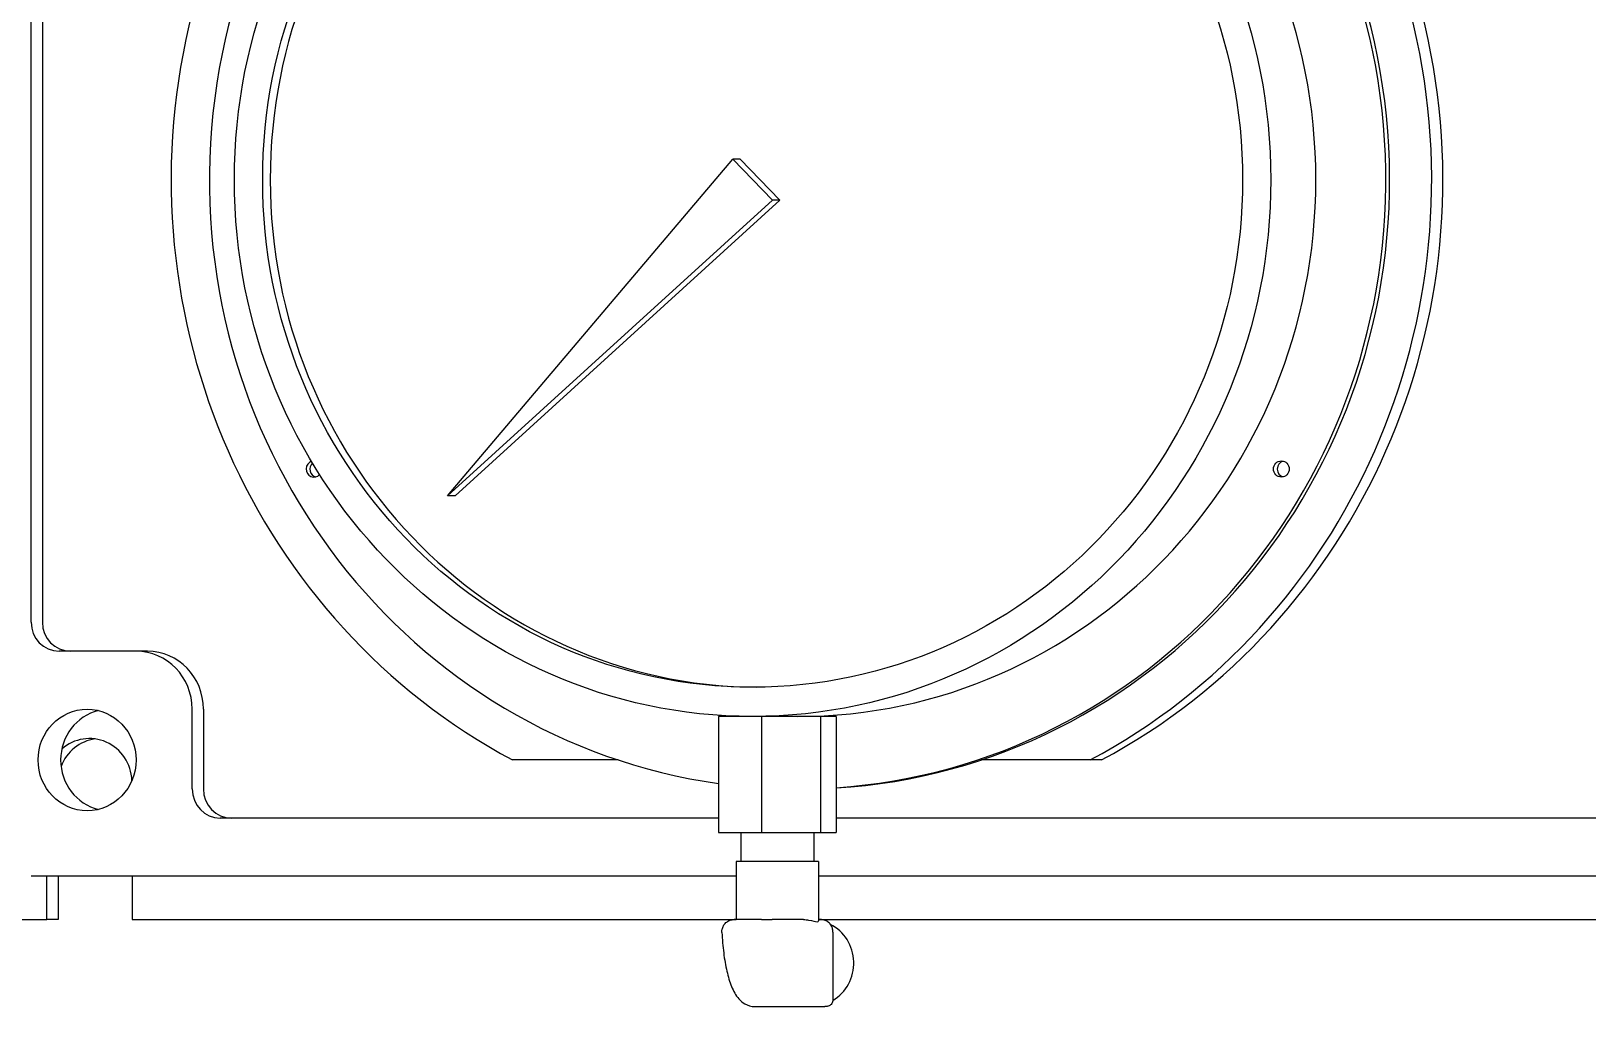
# Model space of a CAD drawing. Header units: inches. Extents: x 17 to 469, y 7 to 301.
# Drawn here: x 350.74 to 357.44, y 114.02 to 118.26 of the extents above; entities that cross this region are included whole.
import ezdxf

# ---------------------------------------------------------------- set-up
doc = ezdxf.new("R2010")
doc.units = ezdxf.units.IN
doc.header["$LTSCALE"] = 14
doc.header["$MEASUREMENT"] = 0
doc.layers.add('Dimension (ANSI)', color=7, linetype='Continuous', lineweight=25)
doc.layers.add('Visible (ANSI)', color=7, linetype='Continuous', lineweight=50)
doc.styles.add('MEMCOR Medium', font='arial.ttf')
doc.dimstyles.new('Default (ANSI)', dxfattribs={"dimscale": 14, "dimtxt": 0.15, "dimasz": 0.098425, "dimexe": 0.125, "dimexo": 0.0625, "dimgap": 0.031496, "dimtad": 0, "dimtih": 1, "dimtoh": 1, "dimdec": 4, "dimrnd": 1e-08, "dimzin": 3, "dimdsep": 46, "dimlunit": 5, "dimtxsty": 'MEMCOR Medium', "dimcen": 0.09, "dimdle": 0.393701, "dimclrd": 256, "dimclre": 256, "dimclrt": 256, "dimadec": 0, "dimazin": 1, "dimtfac": 0.8, "dimtofl": 0, "dimtmove": 0, "dimatfit": 3, "dimfxl": 1, "dimfrac": 1, "dimtolj": 1, "dimtzin": 4, "dimlwd": -1, "dimlwe": -1, "dimarcsym": 0})

# ---------------------------------------------------------------- blocks, each defined once
blk = doc.blocks.new('*D18')
at = {"layer": 'Defpoints', "color": 0, "transparency": 16777216}
for p in [(361.7677, 145.3089), (291.8161, 55.5849), (348.2608, 55.5849)]:
    blk.add_point(p, dxfattribs=at)
at = {"layer": 'Dimension (ANSI)', "transparency": 16777216}
for p, q in [((360.8927, 145.3089), (290.0661, 145.3089)), ((291.8161, 143.9309), (291.8161, 98.6436)), ((291.8161, 56.9628), (291.8161, 84.303)), ((347.3858, 55.5849), (290.0661, 55.5849))]:
    blk.add_line(p, q, dxfattribs=at)
for points in [[(291.5864, 143.9309), (292.0457, 143.9309), (291.8161, 145.3089)], [(291.5864, 56.9628), (292.0457, 56.9628), (291.8161, 55.5849)]]:
    blk.add_solid(points, dxfattribs=at)
at = {"layer": 'Dimension (ANSI)', "transparency": 16777216, "char_height": 2.1, "attachment_point": 5, "style": 'MEMCOR Medium'}
for s, insert in [('\\A1; \\fArial|b0|i0;89{\\H0.8x;\\S3#4;} in', (291.8161, 93.6305)), ('\\A1;[2279.0 mm]{\\P\\fArial|b0|i0;SHIPPING HEIGHT\\P\\fArial|b0|i0;REF.}', (291.8161, 86.4602))]:
    blk.add_mtext(s, dxfattribs=dict(at, insert=insert))

msp = doc.modelspace()

# ---------------------------------------------------------------- linework, layer by layer
at = {"layer": 'Visible (ANSI)', "linetype": 'Continuous', "lineweight": 18}
for p, q in [((350.73556, 115.71014), (350.73556, 121.52264)), ((350.78409, 121.52264), (350.78409, 115.71014)), ((352.53078, 116.25511), (353.76027, 117.70474)), ((353.79262, 117.70474), (353.76027, 117.70474)), ((353.76027, 117.70474), (353.93102, 117.52796)), ((353.79262, 117.70474), (353.96337, 117.52796)), ((353.93102, 117.52796), (352.53078, 116.25511)), ((353.96337, 117.52796), (352.56313, 116.25511)), ((353.96337, 117.52796), (353.93102, 117.52796)), ((352.56313, 116.25511), (352.53078, 116.25511)), ((351.18831, 115.58514), (350.8563, 115.58514)), ((351.23684, 115.58514), (351.18831, 115.58514)), ((351.42979, 114.99142), (351.42979, 115.33514)), ((351.47832, 115.33514), (351.47832, 114.99142)), ((353.84564, 115.30385), (353.69882, 115.30385)), ((353.69882, 115.30385), (353.69882, 114.80385)), ((353.88424, 115.30385), (353.84564, 115.30385)), ((353.88424, 115.30385), (353.88424, 114.80385)), ((354.13754, 115.30385), (353.88424, 115.30385)), ((354.13754, 115.30385), (354.13754, 114.80385)), ((354.20541, 115.30385), (354.13754, 115.30385)), ((354.20541, 115.30385), (354.20541, 114.80385)), ((353.26643, 115.11642), (352.81123, 115.11642)), ((355.30063, 115.11642), (354.82926, 115.11642)), ((355.34916, 115.11642), (355.30063, 115.11642)), ((353.69882, 114.86642), (351.55053, 114.86642)), ((360.09801, 114.86642), (354.20541, 114.86642)), ((353.69882, 114.80385), (353.88424, 114.80385)), ((353.79513, 114.80385), (353.79513, 114.67885)), ((353.88424, 114.80385), (354.13754, 114.80385)), ((354.1091, 114.80385), (354.1091, 114.67885)), ((354.13754, 114.80385), (354.20541, 114.80385)), ((354.12961, 114.67885), (353.77462, 114.67885)), ((353.77462, 114.67885), (353.77462, 114.42885)), ((354.12961, 114.67885), (354.12961, 114.42285)), ((353.77462, 114.61639), (350.73553, 114.61639)), ((350.80347, 114.42889), (350.80347, 114.61639)), ((350.852, 114.61639), (350.852, 114.42889)), ((351.17052, 114.61639), (351.17052, 114.42889)), ((360.17381, 114.61639), (354.12961, 114.61639)), ((349.37066, 114.42889), (350.80347, 114.42889)), ((350.852, 114.42889), (350.80347, 114.42889)), ((351.17052, 114.42889), (353.77462, 114.42889)), ((353.8838, 114.42885), (353.76678, 114.42885)), ((354.04638, 114.42885), (353.92936, 114.42885)), ((354.06532, 114.42885), (354.04638, 114.42885)), ((354.12961, 114.42889), (360.17381, 114.42889)), ((354.13779, 114.42885), (354.12961, 114.42885)), ((354.19188, 114.37476), (354.19188, 114.08416)), ((353.85574, 114.05385), (354.15748, 114.05385))]:
    msp.add_line(p, q, dxfattribs=at)
for centre, major_axis, start_param, end_param in [((354.05593, 117.61635), (0, 2.8125), 3.6175293, 8.9488413), ((354.10446, 117.61635), (0, 2.8125), 3.6175293, 6.2831853), ((354.03976, 117.61635), (0, -2.625), 0.0653793, 6.1483141), ((354.05593, 117.61635), (0, 2.625), 3.2005798, 6.2831853), ((354.03976, 117.61635), (0, 2.3125), 3.1415927, 6.2831853), ((353.87799, 117.61635), (0, 2.18642), 0.0076596, 3.1339331), ((351.95483, 116.37016), (0, -0.035), 3.4695317, 7.0890724), ((351.971, 116.37016), (0, -0.035), 3.8793866, 6.0416019), ((356.14086, 116.37016), (0, 0.035), 0.2415834, 2.9000092), ((350.8563, 115.71014), (0, -0.125), 4.712389, 6.2831853), ((350.90483, 115.71014), (0, -0.125), 4.712389, 6.2831853), ((351.18831, 115.33514), (0, 0.25), 4.712389, 6.2831853), ((351.23684, 115.33514), (0, 0.25), 4.712389, 6.2831853), ((351.07407, 115.11639), (0, 0.21875), 0.2317394, 2.9098533), ((350.98699, 115.01889), (0, 0.19), 4.7605767, 6.9909491), ((351.03552, 115.01889), (0, 0.19), 0.1326, 1.19863), ((351.55053, 114.99142), (0, -0.125), 4.712389, 6.2831853), ((351.59906, 114.99142), (0, -0.125), 4.712389, 6.2831853), ((354.10281, 114.24135), (0, 0.18526), 3.6611151, 5.8305974)]:
    msp.add_ellipse(centre, major_axis=major_axis, ratio=0.9659258, start_param=start_param, end_param=end_param, dxfattribs=at)
for centre, major_axis in [((353.84564, 117.61635), (0, 2.3125)), ((353.84564, 117.61635), (0, 2.18642)), ((356.12469, 116.37016), (0, -0.035)), ((350.97701, 115.11639), (0, 0.21875))]:
    msp.add_ellipse(centre, major_axis=major_axis, ratio=0.9659258, dxfattribs=at)
for points, knots in [([(353.71357, 114.37356), (353.71337, 114.378), (353.71366, 114.38263), (353.71562, 114.39221), (353.71729, 114.39712), (353.72251, 114.40673), (353.72611, 114.41147), (353.73488, 114.41929), (353.73995, 114.42251), (353.75079, 114.42692), (353.75646, 114.42823), (353.76371, 114.42879), (353.76525, 114.42885), (353.76678, 114.42885)], [-0.13137292, -0.13137292, -0.13137292, -0.13137292, -0.10509834, -0.10509834, -0.07882375, -0.07882375, -0.05254917, -0.05254917, -0.02841023, -0.02841023, -0.006065, -0.006065, 0, 0, 0, 0]), ([(353.8838, 114.42885), (353.89125, 114.42889), (353.8988, 114.42881), (353.90618, 114.42881), (353.91355, 114.42881), (353.92137, 114.42889), (353.92936, 114.42885)], [1.11851794, 1.11851794, 1.11851794, 1.11851794, 1.17671806, 1.17671806, 1.17671806, 1.23491818, 1.23491818, 1.23491818, 1.23491818]), ([(354.06532, 114.42885), (354.07311, 114.42886), (354.08045, 114.42803), (354.10408, 114.42402), (354.1168, 114.41958), (354.12357, 114.41958), (354.12755, 114.41958), (354.12956, 114.42111), (354.12957, 114.42297)], [2.0007518, 2.0007518, 2.0007518, 2.0007518, 2.07967253, 2.07967253, 2.27900016, 2.27900016, 2.27900016, 2.3962456, 2.3962456, 2.3962456, 2.3962456]), ([(354.19188, 114.37476), (354.19188, 114.38021), (354.19113, 114.38577), (354.18789, 114.39662), (354.18538, 114.4019), (354.17865, 114.41141), (354.17443, 114.41563), (354.16503, 114.42228), (354.15988, 114.42475), (354.14918, 114.42804), (354.14362, 114.42882), (354.13804, 114.42885), (354.13791, 114.42885), (354.13779, 114.42885)], [-1.3089969, -1.3089969, -1.3089969, -1.3089969, -1.0471976, -1.0471976, -0.7853982, -0.7853982, -0.5235988, -0.5235988, -0.2678611, -0.2678611, -0.0060617, -0.0060617, 0, 0, 0, 0]), ([(353.71357, 114.37356), (353.71491, 114.34321), (353.71735, 114.31351), (353.72437, 114.25725), (353.72894, 114.23072), (353.74018, 114.18215), (353.7468, 114.16015), (353.76308, 114.12064), (353.77231, 114.10298), (353.79375, 114.07913), (353.80199, 114.07173), (353.82447, 114.05878), (353.83983, 114.05385), (353.85574, 114.05385)], [1.7397328, 1.7397328, 1.7397328, 1.7397328, 2.0201048, 2.0201048, 2.3004768, 2.3004768, 2.5808487, 2.5808487, 2.8612207, 2.8612207, 2.993545, 2.993545, 3.1415927, 3.1415927, 3.1415927, 3.1415927]), ([(354.19188, 114.08416), (354.19188, 114.08095), (354.19132, 114.07765), (354.18935, 114.07168), (354.18793, 114.06905), (354.18462, 114.06432), (354.18274, 114.06248), (354.17865, 114.05906), (354.17669, 114.05798), (354.17248, 114.05589), (354.17083, 114.05543), (354.16776, 114.0546), (354.16668, 114.05443), (354.16472, 114.05415), (354.16397, 114.05408), (354.16235, 114.05395), (354.16162, 114.05392), (354.16022, 114.05388), (354.15957, 114.05387), (354.15844, 114.05386), (354.15797, 114.05385), (354.15748, 114.05385)], [0.0214908, 0.0214908, 0.0214908, 0.0214908, 0.022566245, 0.022566245, 0.023685508, 0.023685508, 0.025086203, 0.025086203, 0.0271622, 0.0271622, 0.030648498, 0.030648498, 0.035441638, 0.035441638, 0.041203908, 0.041203908, 0.049869107, 0.049869107, 0.058534305, 0.058534305, 0.064816794, 0.064816794, 0.064816794, 0.064816794])]:
    msp.add_open_spline(points, degree=3, knots=knots, dxfattribs=at)

# ---------------------------------------------------------------- dimensions: what is measured, and where the dimension line sits
at = {"layer": 'Dimension (ANSI)'}
dim = msp.add_linear_dim(base=(291.81609, 55.58489), p1=(361.76771, 145.30889), p2=(348.26076, 55.58489), angle=90, text=' \\fArial|b0|i0;<> in\\X[2279.0 mm]{\\P\\fArial|b0|i0;SHIPPING HEIGHT\\P\\fArial|b0|i0;REF.}', dimstyle='Default (ANSI)', override={"dimgap": 0.031496, "dimdec": 4, "dimpost": '', "dimtol": 0, "dimlim": 0, "dimtp": 0, "dimtm": 0, "dimtdec": 2, "dimatfit": 1}, dxfattribs=at)
dim.commit()
dim.dimension.update_dxf_attribs({"geometry": '*D18', "text_midpoint": (291.81609, 91.4733), "dimtype": 160})

doc.saveas('drawing.dxf')
